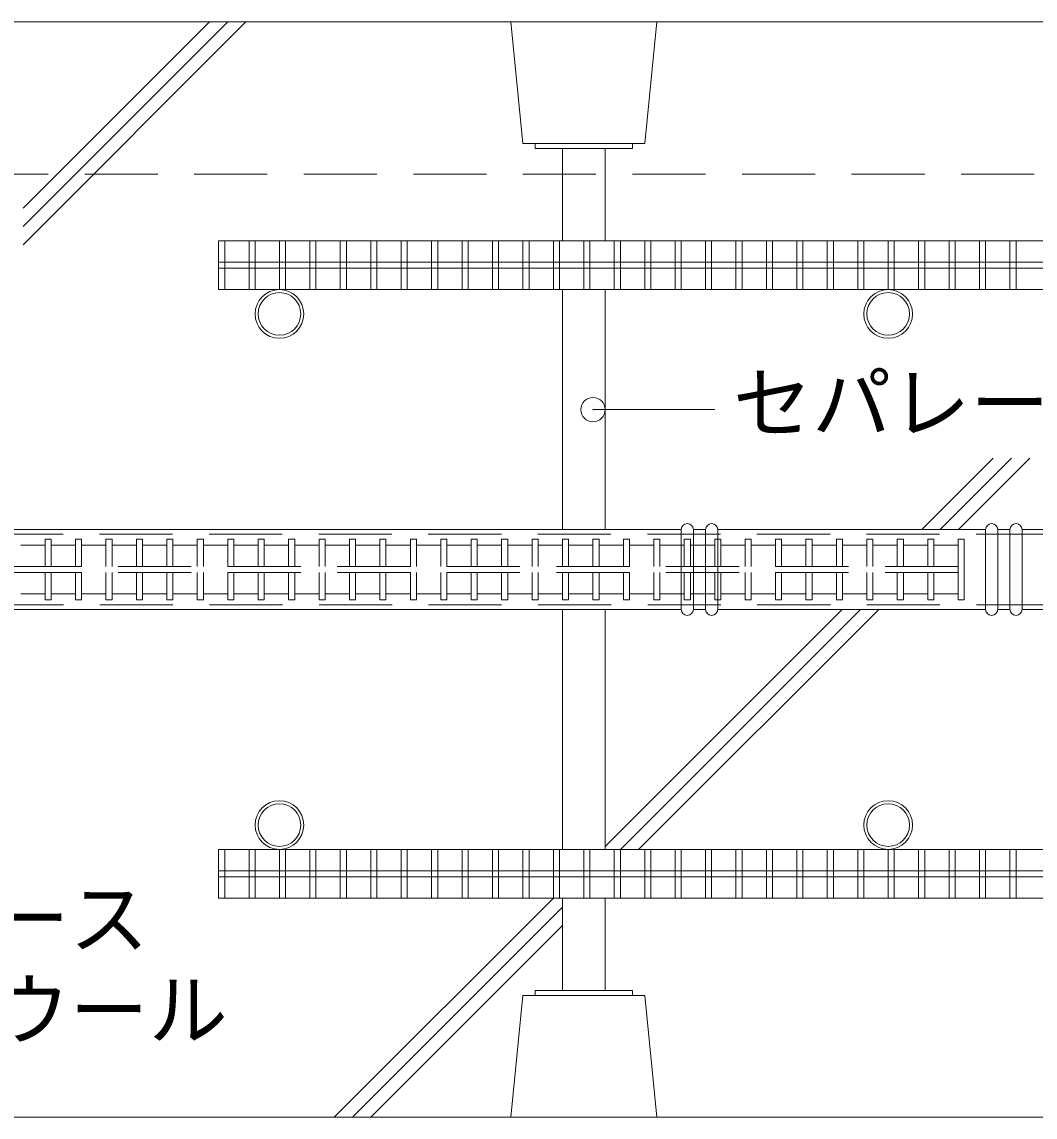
# Model space of a CAD drawing. Units: millimetres on the paper, with parts at other scales. Extents: x -35288 to 200, y -139 to 12382.
# Drawn here: x -49.23 to -32.59, y 86 to 104 of the extents above; entities that cross this region are included whole.
import ezdxf
from ezdxf.enums import TextEntityAlignment as Align

# ---------------------------------------------------------------- set-up
doc = ezdxf.new("R2010")
doc.units = ezdxf.units.MM
doc.header["$PDMODE"] = 32
doc.header["$PDSIZE"] = 0.4
doc.linetypes.add('DASHED1', pattern=[1.8, 1.2, -0.6])
doc.layers.add('2-0_通り芯', color=5, linetype='Continuous', lineweight=9)
doc.styles.add('ＭＳ ゴシック', font='')
doc.styles.get('ＭＳ ゴシック').set_extended_font_data('MS Gothic')

msp = doc.modelspace()

# ---------------------------------------------------------------- linework, layer by layer
at = {"layer": '2-0_通り芯', "color": 7}
for p, q in [((-20, 104), (-58.75, 104)), ((-49.212, 100.938), (-46.15, 104)), ((-49.212, 100.338), (-45.55, 104)), ((-49.212, 100.638), (-45.85, 104)), ((-41, 102), (-41.2, 104)), ((-39, 102), (-38.8, 104)), ((-39, 102), (-41, 102)), ((-40.8, 102), (-40.8, 101.92)), ((-39.2, 101.92), (-40.8, 101.92)), ((-40.35, 101.92), (-40.35, 100.4)), ((-39.65, 101.92), (-39.65, 100.4)), ((-39.2, 102), (-39.2, 101.92)), ((-40.35, 99.6), (-40.35, 95.655)), ((-39.65, 99.6), (-39.65, 95.655)), ((-37.85, 97.628), (-39.85, 97.628)), ((-34.445, 95.655), (-33.273, 96.828)), ((-34.145, 95.655), (-32.973, 96.828)), ((-33.845, 95.655), (-32.673, 96.828)), ((-40.35, 94.345), (-40.35, 90.4)), ((-39.65, 94.345), (-39.65, 90.4)), ((-39.65, 90.45), (-35.755, 94.345)), ((-39.4, 90.4), (-35.455, 94.345)), ((-39.1, 90.4), (-35.155, 94.345)), ((-44.1, 86), (-40.5, 89.6)), ((-40.35, 89.6), (-40.35, 88.08)), ((-39.65, 89.6), (-39.65, 88.08)), ((-43.8, 86), (-40.35, 89.45)), ((-43.5, 86), (-40.35, 89.15)), ((-39.2, 88.08), (-40.8, 88.08)), ((-40.8, 88), (-40.8, 88.08)), ((-39.2, 88), (-39.2, 88.08)), ((-41, 88), (-41.2, 86)), ((-39, 88), (-41, 88)), ((-39, 88), (-38.8, 86)), ((-20, 86), (-58.75, 86))]:
    msp.add_line(p, q, dxfattribs=at)
at = {"layer": '2-0_通り芯', "color": 7, "linetype": 'DASHED1'}
msp.add_line((-20, 101.5), (-80, 101.5), dxfattribs=at)
at = {"layer": '2-0_通り芯'}
for p, q in [((-46, 100.4), (-46, 99.6)), ((-45.9, 99.6), (-45.9, 100.4)), ((-45.5, 100.4), (-45.5, 99.6)), ((-45.4, 99.6), (-45.4, 100.4)), ((-45, 100.4), (-45, 99.6)), ((-44.9, 99.6), (-44.9, 100.4)), ((-44.5, 100.4), (-44.5, 99.6)), ((-44.4, 99.6), (-44.4, 100.4)), ((-44, 100.4), (-44, 99.6)), ((-43.9, 99.6), (-43.9, 100.4)), ((-43.5, 100.4), (-43.5, 99.6)), ((-43.4, 99.6), (-43.4, 100.4)), ((-43, 100.4), (-43, 99.6)), ((-42.9, 99.6), (-42.9, 100.4)), ((-42.5, 100.4), (-42.5, 99.6)), ((-42.4, 99.6), (-42.4, 100.4)), ((-42, 100.4), (-42, 99.6)), ((-41.9, 99.6), (-41.9, 100.4)), ((-41.5, 100.4), (-41.5, 99.6)), ((-41.4, 99.6), (-41.4, 100.4)), ((-41, 100.4), (-41, 99.6)), ((-40.9, 99.6), (-40.9, 100.4)), ((-40.5, 100.4), (-40.5, 99.6)), ((-40.4, 99.6), (-40.4, 100.4)), ((-40, 100.4), (-40, 99.6)), ((-39.9, 99.6), (-39.9, 100.4)), ((-39.5, 100.4), (-39.5, 99.6)), ((-39.4, 99.6), (-39.4, 100.4)), ((-39, 100.4), (-39, 99.6)), ((-38.9, 99.6), (-38.9, 100.4)), ((-38.5, 100.4), (-38.5, 99.6)), ((-38.4, 99.6), (-38.4, 100.4)), ((-38, 100.4), (-38, 99.6)), ((-37.9, 99.6), (-37.9, 100.4)), ((-37.5, 100.4), (-37.5, 99.6)), ((-37.4, 99.6), (-37.4, 100.4)), ((-37, 100.4), (-37, 99.6)), ((-36.9, 99.6), (-36.9, 100.4)), ((-36.5, 100.4), (-36.5, 99.6)), ((-36.4, 99.6), (-36.4, 100.4)), ((-36, 100.4), (-36, 99.6)), ((-35.9, 99.6), (-35.9, 100.4)), ((-35.5, 100.4), (-35.5, 99.6)), ((-35.4, 99.6), (-35.4, 100.4)), ((-35, 100.4), (-35, 99.6)), ((-34.9, 99.6), (-34.9, 100.4)), ((-34.5, 100.4), (-34.5, 99.6)), ((-34.4, 99.6), (-34.4, 100.4)), ((-34, 100.4), (-34, 99.6)), ((-33.9, 99.6), (-33.9, 100.4)), ((-33.5, 100.4), (-33.5, 99.6)), ((-33.4, 99.6), (-33.4, 100.4)), ((-33, 100.4), (-33, 99.6)), ((-32.9, 99.6), (-32.9, 100.4)), ((-46, 89.6), (-46, 90.4)), ((-45.9, 90.4), (-45.9, 89.6)), ((-45.5, 89.6), (-45.5, 90.4)), ((-45.4, 90.4), (-45.4, 89.6)), ((-45, 89.6), (-45, 90.4)), ((-44.9, 90.4), (-44.9, 89.6)), ((-44.5, 89.6), (-44.5, 90.4)), ((-44.4, 90.4), (-44.4, 89.6)), ((-44, 89.6), (-44, 90.4)), ((-43.9, 90.4), (-43.9, 89.6)), ((-43.5, 89.6), (-43.5, 90.4)), ((-43.4, 90.4), (-43.4, 89.6)), ((-43, 89.6), (-43, 90.4)), ((-42.9, 90.4), (-42.9, 89.6)), ((-42.5, 89.6), (-42.5, 90.4)), ((-42.4, 90.4), (-42.4, 89.6)), ((-42, 89.6), (-42, 90.4)), ((-41.9, 90.4), (-41.9, 89.6)), ((-41.5, 89.6), (-41.5, 90.4)), ((-41.4, 90.4), (-41.4, 89.6)), ((-41, 89.6), (-41, 90.4)), ((-40.9, 90.4), (-40.9, 89.6)), ((-40.5, 89.6), (-40.5, 90.4)), ((-40.4, 90.4), (-40.4, 89.6)), ((-40, 89.6), (-40, 90.4)), ((-39.9, 90.4), (-39.9, 89.6)), ((-39.5, 89.6), (-39.5, 90.4)), ((-39.4, 90.4), (-39.4, 89.6)), ((-39, 89.6), (-39, 90.4)), ((-38.9, 90.4), (-38.9, 89.6)), ((-38.5, 89.6), (-38.5, 90.4)), ((-38.4, 90.4), (-38.4, 89.6)), ((-38, 89.6), (-38, 90.4)), ((-37.9, 90.4), (-37.9, 89.6)), ((-37.5, 89.6), (-37.5, 90.4)), ((-37.4, 90.4), (-37.4, 89.6)), ((-37, 89.6), (-37, 90.4)), ((-36.9, 90.4), (-36.9, 89.6)), ((-36.5, 89.6), (-36.5, 90.4)), ((-36.4, 90.4), (-36.4, 89.6)), ((-36, 89.6), (-36, 90.4)), ((-35.9, 90.4), (-35.9, 89.6)), ((-35.5, 89.6), (-35.5, 90.4)), ((-35.4, 90.4), (-35.4, 89.6)), ((-35, 89.6), (-35, 90.4)), ((-34.9, 90.4), (-34.9, 89.6)), ((-34.5, 89.6), (-34.5, 90.4)), ((-34.4, 90.4), (-34.4, 89.6)), ((-34, 89.6), (-34, 90.4)), ((-33.9, 90.4), (-33.9, 89.6)), ((-33.5, 89.6), (-33.5, 90.4)), ((-33.4, 90.4), (-33.4, 89.6)), ((-33, 89.6), (-33, 90.4)), ((-32.9, 90.4), (-32.9, 89.6))]:
    msp.add_line(p, q, dxfattribs=at)
at = {"layer": '2-0_通り芯', "color": 4}
for p, q in [((-46, 100.4), (-23, 100.4)), ((-46, 100.05), (-23, 100.05)), ((-46, 99.95), (-23, 99.95)), ((-46, 99.6), (-23, 99.6)), ((-46, 90.4), (-23, 90.4)), ((-46, 90.05), (-23, 90.05)), ((-46, 89.95), (-23, 89.95)), ((-46, 89.6), (-23, 89.6))]:
    msp.add_line(p, q, dxfattribs=at)
at = {"layer": '2-0_通り芯', "color": 2}
for p, q in [((-38.4, 95.655), (-58.75, 95.655)), ((-38.4, 94.345), (-38.4, 95.655)), ((-38, 95.655), (-38.2, 95.655)), ((-38.2, 94.345), (-38.2, 95.655)), ((-38, 94.345), (-38, 95.655)), ((-37.8, 94.345), (-37.8, 95.655)), ((-33.4, 95.655), (-37.8, 95.655)), ((-33.4, 94.345), (-33.4, 95.655)), ((-33, 95.655), (-33.2, 95.655)), ((-33.2, 94.345), (-33.2, 95.655)), ((-32.8, 94.345), (-32.8, 95.655)), ((-28.755, 95.655), (-32.8, 95.655)), ((-58.75, 94.345), (-38.4, 94.345)), ((-38.2, 94.345), (-38, 94.345)), ((-37.8, 94.345), (-33.4, 94.345)), ((-32.8, 94.345), (-28.755, 94.345))]:
    msp.add_line(p, q, dxfattribs=at)
at = {"layer": '2-0_通り芯', "color": 2, "linetype": 'DASHED1'}
for p, q in [((-28.755, 95.58), (-58.75, 95.58)), ((-58.75, 94.42), (-28.755, 94.42))]:
    msp.add_line(p, q, dxfattribs=at)
at = {"layer": '2-0_通り芯', "color": 4, "linetype": 'DASHED1'}
for p, q in [((-48.85, 95.4), (-49.25, 95.4)), ((-48.35, 95.4), (-48.75, 95.4)), ((-47.85, 95.4), (-48.25, 95.4)), ((-47.35, 95.4), (-47.75, 95.4)), ((-46.85, 95.4), (-47.25, 95.4)), ((-46.35, 95.4), (-46.75, 95.4)), ((-45.85, 95.4), (-46.25, 95.4)), ((-45.35, 95.4), (-45.75, 95.4)), ((-44.85, 95.4), (-45.25, 95.4)), ((-44.35, 95.4), (-44.75, 95.4)), ((-43.85, 95.4), (-44.25, 95.4)), ((-43.35, 95.4), (-43.75, 95.4)), ((-42.85, 95.4), (-43.25, 95.4)), ((-42.35, 95.4), (-42.75, 95.4)), ((-41.85, 95.4), (-42.25, 95.4)), ((-41.35, 95.4), (-41.75, 95.4)), ((-40.85, 95.4), (-41.25, 95.4)), ((-40.35, 95.4), (-40.75, 95.4)), ((-39.85, 95.4), (-40.25, 95.4)), ((-39.35, 95.4), (-39.75, 95.4)), ((-38.85, 95.4), (-39.25, 95.4)), ((-38.35, 95.4), (-38.75, 95.4)), ((-37.85, 95.4), (-38.25, 95.4)), ((-37.35, 95.4), (-37.75, 95.4)), ((-36.85, 95.4), (-37.25, 95.4)), ((-36.35, 95.4), (-36.75, 95.4)), ((-35.85, 95.4), (-36.25, 95.4)), ((-35.35, 95.4), (-35.75, 95.4)), ((-34.85, 95.4), (-35.25, 95.4)), ((-34.35, 95.4), (-34.75, 95.4)), ((-33.85, 95.4), (-34.25, 95.4)), ((-33.85, 95.05), (-58.75, 95.05)), ((-33.85, 94.95), (-58.75, 94.95)), ((-48.85, 94.6), (-49.25, 94.6)), ((-48.35, 94.6), (-48.75, 94.6)), ((-47.85, 94.6), (-48.25, 94.6)), ((-47.35, 94.6), (-47.75, 94.6)), ((-46.85, 94.6), (-47.25, 94.6)), ((-46.35, 94.6), (-46.75, 94.6)), ((-45.85, 94.6), (-46.25, 94.6)), ((-45.35, 94.6), (-45.75, 94.6)), ((-44.85, 94.6), (-45.25, 94.6)), ((-44.35, 94.6), (-44.75, 94.6)), ((-43.85, 94.6), (-44.25, 94.6)), ((-43.35, 94.6), (-43.75, 94.6)), ((-42.85, 94.6), (-43.25, 94.6)), ((-42.35, 94.6), (-42.75, 94.6)), ((-41.85, 94.6), (-42.25, 94.6)), ((-41.35, 94.6), (-41.75, 94.6)), ((-40.85, 94.6), (-41.25, 94.6)), ((-40.35, 94.6), (-40.75, 94.6)), ((-39.85, 94.6), (-40.25, 94.6)), ((-39.35, 94.6), (-39.75, 94.6)), ((-38.85, 94.6), (-39.25, 94.6)), ((-38.35, 94.6), (-38.75, 94.6)), ((-37.85, 94.6), (-38.25, 94.6)), ((-37.35, 94.6), (-37.75, 94.6)), ((-36.85, 94.6), (-37.25, 94.6)), ((-36.35, 94.6), (-36.75, 94.6)), ((-35.85, 94.6), (-36.25, 94.6)), ((-35.35, 94.6), (-35.75, 94.6)), ((-34.85, 94.6), (-35.25, 94.6)), ((-34.35, 94.6), (-34.75, 94.6)), ((-33.85, 94.6), (-34.25, 94.6))]:
    msp.add_line(p, q, dxfattribs=at)
at = {"layer": '2-0_通り芯', "linetype": 'DASHED1'}
for p, q in [((-48.85, 95.05), (-48.85, 95.5)), ((-48.85, 95.5), (-48.75, 95.5)), ((-48.75, 95.5), (-48.75, 95.05)), ((-48.35, 95.05), (-48.35, 95.5)), ((-48.35, 95.5), (-48.25, 95.5)), ((-48.25, 95.5), (-48.25, 95.05)), ((-47.85, 95.05), (-47.85, 95.5)), ((-47.85, 95.5), (-47.75, 95.5)), ((-47.75, 95.5), (-47.75, 95.05)), ((-47.35, 95.05), (-47.35, 95.5)), ((-47.35, 95.5), (-47.25, 95.5)), ((-47.25, 95.5), (-47.25, 95.05)), ((-46.85, 95.05), (-46.85, 95.5)), ((-46.85, 95.5), (-46.75, 95.5)), ((-46.75, 95.5), (-46.75, 95.05)), ((-46.35, 95.05), (-46.35, 95.5)), ((-46.35, 95.5), (-46.25, 95.5)), ((-46.25, 95.5), (-46.25, 95.05)), ((-45.85, 95.05), (-45.85, 95.5)), ((-45.85, 95.5), (-45.75, 95.5)), ((-45.75, 95.5), (-45.75, 95.05)), ((-45.35, 95.05), (-45.35, 95.5)), ((-45.35, 95.5), (-45.25, 95.5)), ((-45.25, 95.5), (-45.25, 95.05)), ((-44.85, 95.05), (-44.85, 95.5)), ((-44.85, 95.5), (-44.75, 95.5)), ((-44.75, 95.5), (-44.75, 95.05)), ((-44.35, 95.05), (-44.35, 95.5)), ((-44.35, 95.5), (-44.25, 95.5)), ((-44.25, 95.5), (-44.25, 95.05)), ((-43.85, 95.05), (-43.85, 95.5)), ((-43.85, 95.5), (-43.75, 95.5)), ((-43.75, 95.5), (-43.75, 95.05)), ((-43.35, 95.05), (-43.35, 95.5)), ((-43.35, 95.5), (-43.25, 95.5)), ((-43.25, 95.5), (-43.25, 95.05)), ((-42.85, 95.05), (-42.85, 95.5)), ((-42.85, 95.5), (-42.75, 95.5)), ((-42.75, 95.5), (-42.75, 95.05)), ((-42.35, 95.05), (-42.35, 95.5)), ((-42.35, 95.5), (-42.25, 95.5)), ((-42.25, 95.5), (-42.25, 95.05)), ((-41.85, 95.05), (-41.85, 95.5)), ((-41.85, 95.5), (-41.75, 95.5)), ((-41.75, 95.5), (-41.75, 95.05)), ((-41.35, 95.05), (-41.35, 95.5)), ((-41.35, 95.5), (-41.25, 95.5)), ((-41.25, 95.5), (-41.25, 95.05)), ((-40.85, 95.05), (-40.85, 95.5)), ((-40.85, 95.5), (-40.75, 95.5)), ((-40.75, 95.5), (-40.75, 95.05)), ((-40.35, 95.05), (-40.35, 95.5)), ((-40.35, 95.5), (-40.25, 95.5)), ((-40.25, 95.5), (-40.25, 95.05)), ((-39.85, 95.05), (-39.85, 95.5)), ((-39.85, 95.5), (-39.75, 95.5)), ((-39.75, 95.5), (-39.75, 95.05)), ((-39.35, 95.05), (-39.35, 95.5)), ((-39.35, 95.5), (-39.25, 95.5)), ((-39.25, 95.5), (-39.25, 95.05)), ((-38.85, 95.05), (-38.85, 95.5)), ((-38.85, 95.5), (-38.75, 95.5)), ((-38.75, 95.5), (-38.75, 95.05)), ((-38.35, 95.05), (-38.35, 95.5)), ((-38.35, 95.5), (-38.25, 95.5)), ((-38.25, 95.5), (-38.25, 95.05)), ((-37.85, 95.05), (-37.85, 95.5)), ((-37.85, 95.5), (-37.75, 95.5)), ((-37.75, 95.5), (-37.75, 95.05)), ((-37.35, 95.05), (-37.35, 95.5)), ((-37.35, 95.5), (-37.25, 95.5)), ((-37.25, 95.5), (-37.25, 95.05)), ((-36.85, 95.05), (-36.85, 95.5)), ((-36.85, 95.5), (-36.75, 95.5)), ((-36.75, 95.5), (-36.75, 95.05)), ((-36.35, 95.05), (-36.35, 95.5)), ((-36.35, 95.5), (-36.25, 95.5)), ((-36.25, 95.5), (-36.25, 95.05)), ((-35.85, 95.05), (-35.85, 95.5)), ((-35.85, 95.5), (-35.75, 95.5)), ((-35.75, 95.5), (-35.75, 95.05)), ((-35.35, 95.05), (-35.35, 95.5)), ((-35.35, 95.5), (-35.25, 95.5)), ((-35.25, 95.5), (-35.25, 95.05)), ((-34.85, 95.05), (-34.85, 95.5)), ((-34.85, 95.5), (-34.75, 95.5)), ((-34.75, 95.5), (-34.75, 95.05)), ((-34.35, 95.05), (-34.35, 95.5)), ((-34.35, 95.5), (-34.25, 95.5)), ((-34.25, 95.5), (-34.25, 95.05)), ((-33.85, 94.5), (-33.85, 95.5)), ((-33.85, 95.5), (-33.75, 95.5)), ((-33.75, 95.5), (-33.75, 94.5)), ((-48.85, 94.5), (-48.85, 94.95)), ((-48.75, 94.95), (-48.75, 94.5)), ((-48.35, 94.5), (-48.35, 94.95)), ((-48.25, 94.95), (-48.25, 94.5)), ((-47.85, 94.5), (-47.85, 94.95)), ((-47.75, 94.95), (-47.75, 94.5)), ((-47.35, 94.5), (-47.35, 94.95)), ((-47.25, 94.95), (-47.25, 94.5)), ((-46.85, 94.5), (-46.85, 94.95)), ((-46.75, 94.95), (-46.75, 94.5)), ((-46.35, 94.5), (-46.35, 94.95)), ((-46.25, 94.95), (-46.25, 94.5)), ((-45.85, 94.5), (-45.85, 94.95)), ((-45.75, 94.95), (-45.75, 94.5)), ((-45.35, 94.5), (-45.35, 94.95)), ((-45.25, 94.95), (-45.25, 94.5)), ((-44.85, 94.5), (-44.85, 94.95)), ((-44.75, 94.95), (-44.75, 94.5)), ((-44.35, 94.5), (-44.35, 94.95)), ((-44.25, 94.95), (-44.25, 94.5)), ((-43.85, 94.5), (-43.85, 94.95)), ((-43.75, 94.95), (-43.75, 94.5)), ((-43.35, 94.5), (-43.35, 94.95)), ((-43.25, 94.95), (-43.25, 94.5)), ((-42.85, 94.5), (-42.85, 94.95)), ((-42.75, 94.95), (-42.75, 94.5)), ((-42.35, 94.5), (-42.35, 94.95)), ((-42.25, 94.95), (-42.25, 94.5)), ((-41.85, 94.5), (-41.85, 94.95)), ((-41.75, 94.95), (-41.75, 94.5)), ((-41.35, 94.5), (-41.35, 94.95)), ((-41.25, 94.95), (-41.25, 94.5)), ((-40.85, 94.5), (-40.85, 94.95)), ((-40.75, 94.95), (-40.75, 94.5)), ((-40.35, 94.5), (-40.35, 94.95)), ((-40.25, 94.95), (-40.25, 94.5)), ((-39.85, 94.5), (-39.85, 94.95)), ((-39.75, 94.95), (-39.75, 94.5)), ((-39.35, 94.5), (-39.35, 94.95)), ((-39.25, 94.95), (-39.25, 94.5)), ((-38.85, 94.5), (-38.85, 94.95)), ((-38.75, 94.95), (-38.75, 94.5)), ((-38.35, 94.5), (-38.35, 94.95)), ((-38.25, 94.95), (-38.25, 94.5)), ((-37.85, 94.5), (-37.85, 94.95)), ((-37.75, 94.95), (-37.75, 94.5)), ((-37.35, 94.5), (-37.35, 94.95)), ((-37.25, 94.95), (-37.25, 94.5)), ((-36.85, 94.5), (-36.85, 94.95)), ((-36.75, 94.95), (-36.75, 94.5)), ((-36.35, 94.5), (-36.35, 94.95)), ((-36.25, 94.95), (-36.25, 94.5)), ((-35.85, 94.5), (-35.85, 94.95)), ((-35.75, 94.95), (-35.75, 94.5)), ((-35.35, 94.5), (-35.35, 94.95)), ((-35.25, 94.95), (-35.25, 94.5)), ((-34.85, 94.5), (-34.85, 94.95)), ((-34.75, 94.95), (-34.75, 94.5)), ((-34.35, 94.5), (-34.35, 94.95)), ((-34.25, 94.95), (-34.25, 94.5)), ((-48.75, 94.5), (-48.85, 94.5)), ((-48.25, 94.5), (-48.35, 94.5)), ((-47.75, 94.5), (-47.85, 94.5)), ((-47.25, 94.5), (-47.35, 94.5)), ((-46.75, 94.5), (-46.85, 94.5)), ((-46.25, 94.5), (-46.35, 94.5)), ((-45.75, 94.5), (-45.85, 94.5)), ((-45.25, 94.5), (-45.35, 94.5)), ((-44.75, 94.5), (-44.85, 94.5)), ((-44.25, 94.5), (-44.35, 94.5)), ((-43.75, 94.5), (-43.85, 94.5)), ((-43.25, 94.5), (-43.35, 94.5)), ((-42.75, 94.5), (-42.85, 94.5)), ((-42.25, 94.5), (-42.35, 94.5)), ((-41.75, 94.5), (-41.85, 94.5)), ((-41.25, 94.5), (-41.35, 94.5)), ((-40.75, 94.5), (-40.85, 94.5)), ((-40.25, 94.5), (-40.35, 94.5)), ((-39.75, 94.5), (-39.85, 94.5)), ((-39.25, 94.5), (-39.35, 94.5)), ((-38.75, 94.5), (-38.85, 94.5)), ((-38.25, 94.5), (-38.35, 94.5)), ((-37.75, 94.5), (-37.85, 94.5)), ((-37.25, 94.5), (-37.35, 94.5)), ((-36.75, 94.5), (-36.85, 94.5)), ((-36.25, 94.5), (-36.35, 94.5)), ((-35.75, 94.5), (-35.85, 94.5)), ((-35.25, 94.5), (-35.35, 94.5)), ((-34.75, 94.5), (-34.85, 94.5)), ((-34.25, 94.5), (-34.35, 94.5)), ((-33.75, 94.5), (-33.85, 94.5))]:
    msp.add_line(p, q, dxfattribs=at)
at = {"layer": '2-0_通り芯', "color": 2}
msp.add_lwpolyline([(-33.2, 94.345), (-33, 94.345), (-33, 95.655)], dxfattribs=at)
at = {"layer": '2-0_通り芯', "color": 4}
for centre in [(-45, 99.2), (-35, 99.2), (-45, 90.8), (-35, 90.8)]:
    msp.add_circle(centre, 0.4, dxfattribs=at)
at = {"layer": '2-0_通り芯'}
for centre in [(-45, 99.2), (-35, 99.2), (-45, 90.8), (-35, 90.8)]:
    msp.add_circle(centre, 0.35, dxfattribs=at)
at = {"layer": '2-0_通り芯', "color": 2}
for centre, start, end in [((-38.3, 95.655), 90, 180), ((-38.3, 95.655), 0, 90), ((-37.9, 95.655), 90, 180), ((-37.9, 95.655), 0, 90), ((-33.3, 95.655), 90, 180), ((-33.3, 95.655), 0, 90), ((-32.9, 95.655), 90, 180), ((-32.9, 95.655), 0, 90), ((-38.3, 94.345), 180, 270), ((-38.3, 94.345), 270, 0), ((-37.9, 94.345), 180, 270), ((-37.9, 94.345), 270, 0), ((-33.3, 94.345), 180, 270), ((-33.3, 94.345), 270, 0), ((-32.9, 94.345), 180, 270), ((-32.9, 94.345), 270, 0)]:
    msp.add_arc(centre, 0.1, start, end, dxfattribs=at)
msp.add_point((-39.85, 97.628), dxfattribs=at)

# ---------------------------------------------------------------- texts
at = {"layer": '2-0_通り芯', "color": 7, "style": 'ＭＳ ゴシック'}
for s, p in [('セパレーター', (-37.55, 96.978)), ('アルカリアース', (-56.25, 88.5)), ('シリケートウール', (-56.25, 87))]:
    msp.add_text(s, height=0.9531, dxfattribs=at).set_placement(p, align=Align.BOTTOM_LEFT)

doc.saveas('drawing.dxf')
